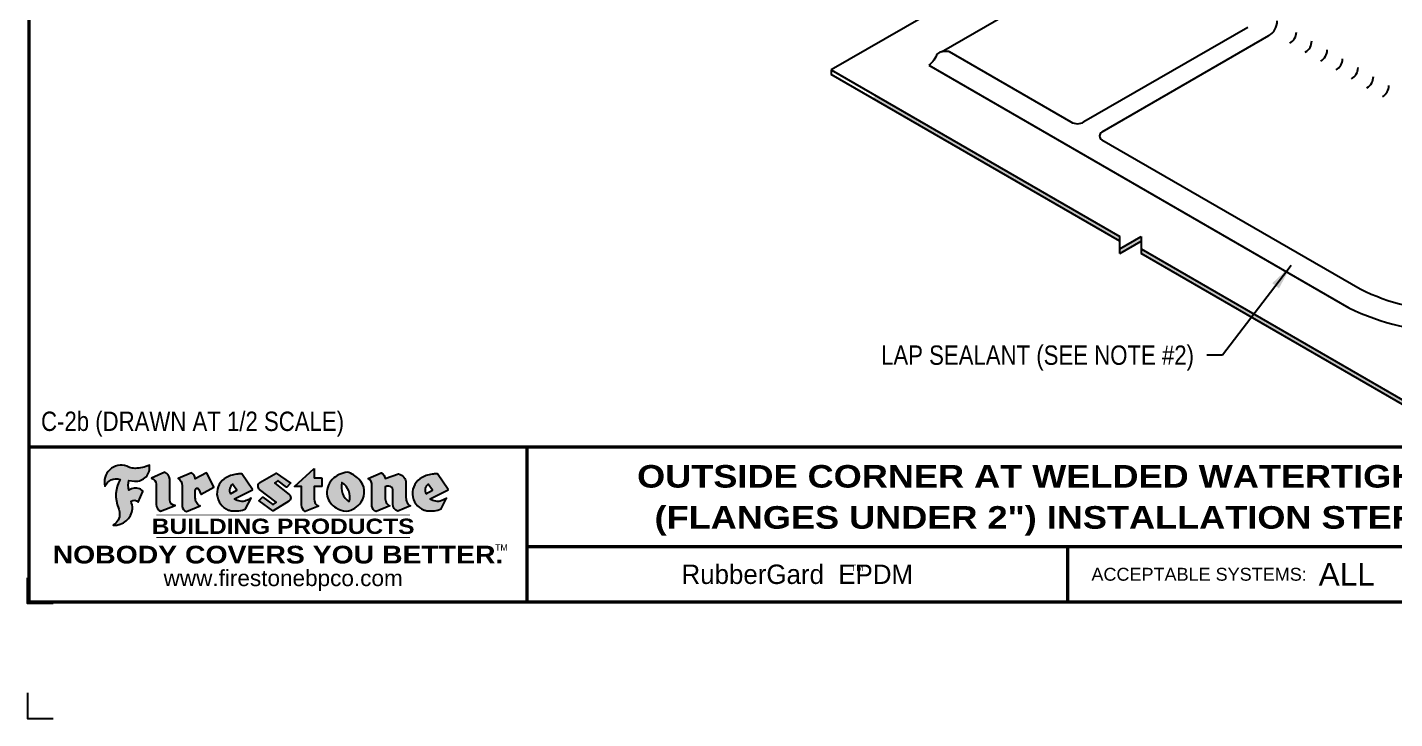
# Model space of a CAD drawing. Header units: inches. Extents: x 99.4 to 119.5, y -203.9 to -187.2.
# Drawn here: x 99.45 to 112.69, y -203.95 to -197.25 of the extents above; entities that cross this region are included whole.
import ezdxf
from ezdxf.enums import TextEntityAlignment as Align

# ---------------------------------------------------------------- set-up
doc = ezdxf.new("R2010")
doc.units = ezdxf.units.IN
doc.header["$MEASUREMENT"] = 0
doc.layers.get('0').update_dxf_attribs({"linetype": 'CONTINUOUS'})
doc.layers.get('DEFPOINTS').update_dxf_attribs({"linetype": 'CONTINUOUS'})
for name, color, linetype in [('FSBP-ANNO-NOTE', 7, 'CONTINUOUS'), ('FSBP-MEMBRANE', 7, 'CONTINUOUS'), ('FSBP-SEALANTS', 1, 'CONTINUOUS'), ('FSBP-TTLB', 7, 'CONTINUOUS'), ('FSBP-TTLB-BORDER', 7, 'CONTINUOUS'), ('FSBP-TTLB-TEXT', 7, 'CONTINUOUS')]:
    doc.layers.add(name, color=color, linetype=linetype)
doc.styles.add('FSBP_ARIAL', font='arial.ttf')
doc.styles.add('FSBP_ARIAL_BOLD', font='')
doc.styles.add('FSBP_ARIAL_NAR', font='ARIALN.TTF')
doc.styles.add('FSBP_BANKGOTHIC', font='bgothm.ttf')
doc.styles.get('FSBP_ARIAL_BOLD').set_extended_font_data('Arial Black')
doc.dimstyles.new('FSBP-LEADER', dxfattribs={"dimtxt": 0.1875, "dimasz": 0.25, "dimexe": 0.0625, "dimexo": 0.125, "dimgap": 0.125, "dimtad": 0, "dimtih": 1, "dimtoh": 1, "dimdec": 4, "dimzin": 0, "dimdsep": 46, "dimlunit": 4, "dimtxsty": 'FSBP_ARIAL_NAR', "dimcen": 0.09375, "dimclrd": 256, "dimclre": 256, "dimclrt": 256, "dimadec": 0, "dimazin": 0, "dimtfac": 1, "dimtdec": 4, "dimtofl": 0, "dimtmove": 0, "dimatfit": 3, "dimfxl": 0, "dimtolj": 1, "dimtzin": 0, "dimlwd": -1, "dimlwe": -1, "dimarcsym": 0})

# ---------------------------------------------------------------- blocks, each defined once
blk = doc.blocks.new('TTLB-EPDM_2')
at = {"layer": 'FSBP-TTLB-TEXT'}
h = blk.add_hatch(color=1, dxfattribs=at)
edge = h.paths.add_edge_path()
edge.add_arc((1.037309769669573, -0.1982514792917306), 0.1319107607348553, 264.0410451462098, 370.3106169565175)
edge.add_arc((1.027551646585694, 0.1214293576525799), 0.3273056962876235, 270.05058356628535, 295.23459397187514, ccw=False)
edge.add_arc((1.022801957313345, -0.06680179986895154), 0.1391656561713503, 249.3281275763668, 272.0749124149863, ccw=False)
edge.add_line((0.9736743133014443, -0.1970076156048179), (0.9474927838574558, -0.1852745150568325))
edge.add_arc((0.8939498971398288, -0.3394262635682071), 0.1631857907024099, 70.84590087378872, 194.3325259843273)
edge.add_arc((0.8444260109029493, -0.4259936440910768), 0.1179914261095279, 70.96950098067128, 156.9641407594482, ccw=False)
edge.add_arc((1.153141409296894, -0.4684497516079468), 0.3110405457095052, 150.3231137483159, 203.2084295854517)
edge.add_arc((0.7562495500622943, -0.6412608153899899), 0.1218587156617311, 0.8849157075190988, 24.34668939894999, ccw=False)
edge.add_arc((0.7493781665697374, -0.6475258110744375), 0.1289731377238325, -58.36655102076742, 3.6216782311386737, ccw=False)
edge.add_arc((0.8256699029544474, -0.5792158350996106), 0.1783301886510354, 267.2205474105585, 354.1381621173521)
edge.add_arc((0.7903121048625305, -0.6011409294291745), 0.212787892960859, 0.9996158580669322, 21.00503380861244)
edge.add_arc((1.01880712263941, -0.5666691048185161), 0.05136395668415847, 40.82117713173261, 125.52727787225791, ccw=False)
edge.add_line((1.057676976260041, -0.5330924682126437), (1.102776947655911, -0.4308018311949837))
edge.add_arc((1.040858222524664, -0.4699705673995949), 0.07326744446031509, 32.31675181867256, 66.31481236598174)
edge.add_arc((1.032262518825329, -0.5063316993097662), 0.1102246948011782, 69.8179132332389, 125.254734720681)
edge.add_arc((1.127708877207287, -0.368959353531244), 0.1659710644737306, 164.1569669952081, 196.5811013160487, ccw=False)
edge.add_line((0.9680425188342383, -0.3236487780942383), (1.023615334387159, -0.3294494641845773))
h = blk.add_hatch(color=1, dxfattribs=at)
edge = h.paths.add_edge_path()
edge.add_line((1.275239419159561, -0.6223407783464694), (1.415345367376062, -0.5660418822574371))
edge.add_arc((1.421019305783958, -0.5090099247487757), 0.05731350411836949, 181.9717871001989, 264.31851000495806, ccw=False)
edge.add_line((1.363739737527226, -0.5109819325197265), (1.363412352251203, -0.3102363679013962))
edge.add_arc((1.294263659668751, -0.3103491388303989), 0.06914878453844908, 0.0934405599591014, 72.42834396969012)
edge.add_line((1.315139561173908, -0.2444268274366692), (1.186839444240604, -0.3024209471341379))
edge.add_arc((1.175246268095289, -0.3585110609420917), 0.05727567197445628, -0.017399788185912257, 78.322067691347, ccw=False)
edge.add_line((1.232521937428658, -0.3585284546236807), (1.232574268422297, -0.555126496687123))
edge.add_arc((1.305699496415486, -0.5558575689677219), 0.07312888236350451, 179.4272023230205, 245.3845503102953)
h = blk.add_hatch(color=1, dxfattribs=at)
edge = h.paths.add_edge_path()
edge.add_line((1.792026821926584, -0.3839679064720229), (1.722158956877934, -0.2518542302253621))
edge.add_arc((1.720119655279638, -0.2529327078887852), 0.002306916790721817, 27.87197133405656, 117.3766794470751)
edge.add_line((1.719058846382097, -0.250884159729182), (1.610638460368705, -0.3070279753467702))
edge.add_arc((1.547088841662962, -0.3061026658494403), 0.06355635479880145, 359.165808011073, 425.8793658831422)
edge.add_line((1.573061729235633, -0.2480956029480268), (1.446879247402876, -0.3051325108639702))
edge.add_arc((1.407812067100189, -0.370357133046621), 0.07602957263902092, -3.441403975725109, 59.07992244284969, ccw=False)
edge.add_line((1.483704536400296, -0.3749210150788969), (1.483704536400296, -0.5723838140635706))
edge.add_arc((1.54053746518044, -0.568254406115083), 0.05698275005415228, 184.1557352478595, 255.3066498366543)
edge.add_line((1.526084036778343, -0.6233736605654059), (1.657291340682093, -0.570650514527486))
edge.add_arc((1.688298576827198, -0.5021390388423987), 0.0752015358480571, 207.5160880841914, 245.649226723163, ccw=False)
edge.add_arc((1.721050197024907, -0.4914488168456328), 0.1093332836229113, 179.4823365255141, 204.5537900001094, ccw=False)
edge.add_line((1.611721375809452, -0.4904610114968335), (1.611721375809452, -0.4126404716788983))
edge.add_arc((1.628589765097195, -0.414159299036043), 0.01693662875851176, 28.356188110622725, 174.8549701683585, ccw=False)
edge.add_arc((1.627340435522395, -0.4197189881350504), 0.02111886817708033, 22.216893572439517, 40.10213956426492, ccw=False)
edge.add_line((1.646891420738257, -0.4117336534413738), (1.666638796144639, -0.4549750258192233))
edge.add_arc((1.668737246926742, -0.4540167099035481), 0.002306916790685496, 204.545128184284, 299.6323508190091)
edge.add_line((1.669877862091766, -0.4560219186518992), (1.791128135493295, -0.3870515928837648))
edge.add_line((1.791128135493295, -0.3870515928837648), (1.792026821926584, -0.3839679064720229))
h = blk.add_hatch(color=1, dxfattribs=at)
h.paths.add_polyline_path([(2.063388732080512, -0.2583237030618903, 0.02524281661523788), (2.025024361750752, -0.2610532129309178, 0.1213611957758757), (1.901773912052249, -0.3008158885520373, 0.6151668103976068), (1.93274136141747, -0.6099060679591872, 0.05306812109568645), (1.967936229862175, -0.617865745600497, 0.1150932231766138), (2.099126721549737, -0.5994933789882708), (2.151195569562105, -0.4944891916583316, -0.08755405562188731), (2.104230609512001, -0.5187113292177372, -0.265591761123442), (1.992692314386659, -0.5010701623316862), (2.165347897647223, -0.4141184325909109, 0.4518949533370738), (2.166222728871162, -0.4107679608846269)])
h.paths.add_polyline_path([(2.014217313945437, -0.4188965037300676), (1.951113654018855, -0.4515330109460507, -0.3720533890450154), (1.973177450672722, -0.3607130665457561)], flags=16)
h = blk.add_hatch(color=1, dxfattribs=at)
edge = h.paths.add_edge_path()
edge.add_arc((2.260407392426802, -0.3775796671688782), 0.04152450223225729, 123.20805433950699, 232.2027298779723, ccw=False)
edge.add_line((2.237665217914071, -0.3428366421988329), (2.393535971665983, -0.2540943745380986))
edge.add_arc((2.394677353533142, -0.2560991469722482), 0.002306916790741334, 55.64644466176611, 119.65426054492559, ccw=False)
edge.add_line((2.395979141996861, -0.2541946229174954), (2.531809646140459, -0.3470380726374032))
edge.add_arc((2.530468902927946, -0.3489153772789875), 0.002306916790700397, -42.731101238422525, 54.4661353739603, ccw=False)
edge.add_line((2.532163440279987, -0.3504807552658491), (2.498457913851155, -0.3869673252714421))
edge.add_arc((2.496763376499139, -0.3854019472845934), 0.002306916790672934, 233.7527076894875, 317.26889876138785, ccw=False)
edge.add_line((2.495399362263356, -0.38726241234572), (2.413849913492982, -0.3274738082119626))
edge.add_arc((2.412485899257181, -0.3293342732731342), 0.002306916790720064, 53.75270768979358, 124.4135619297835)
edge.add_line((2.41118211687575, -0.3274311136421062), (2.382933981293377, -0.346782838468144))
edge.add_arc((2.38423776367478, -0.3486859980991606), 0.002306916790694898, 124.4135619293799, 231.8459020253626)
edge.add_line((2.382812599816248, -0.3505000469010184), (2.519899969301207, -0.4581994452042721))
edge.add_arc((2.494247019847682, -0.4908523236374461), 0.04152450223225742, -55.21225898295222, 51.84590202520428, ccw=False)
edge.add_line((2.517938320565804, -0.5249552055672808), (2.364434947484597, -0.6179520922513717))
edge.add_arc((2.36323960192349, -0.6159790200102006), 0.002306916790726996, 233.2955624372927, 301.20872157023314, ccw=False)
edge.add_line((2.361860787187538, -0.6178285429225383), (2.231266621301074, -0.5204709167214361))
edge.add_arc((2.232647938930649, -0.5186232623475259), 0.002306916790697672, 135.5134179846393, 233.21798691998708, ccw=False)
edge.add_line((2.231002150870836, -0.5170067083764565), (2.262839375599356, -0.4845937328397696))
edge.add_arc((2.264485163659225, -0.4862102868108537), 0.002306916790748497, 53.0352839999411, 135.513417985369, ccw=False)
edge.add_line((2.265872365996302, -0.4843670465239001), (2.361834678328762, -0.5565872257804898))
edge.add_arc((2.363221880665761, -0.5547439854936304), 0.002306916790627066, 233.0352840000685, 302.2362632414394)
edge.add_line((2.36445241715569, -0.5566953042850713), (2.39428499383348, -0.5378823484768844))
edge.add_arc((2.393054457343549, -0.5359310296853765), 0.002306916790685166, 302.2362632406177, 412.2027298768422)
edge.add_line((2.394468296066179, -0.5341081404551886), (2.234958295420142, -0.4103916733127022))
h = blk.add_hatch(color=1, dxfattribs=at)
edge = h.paths.add_edge_path()
edge.add_line((2.763460561272041, -0.2072496393923444), (2.763460561272041, -0.2969520779963801))
edge.add_arc((2.765767478062699, -0.2969520779963943), 0.00230691679065842, 179.9999999996471, 269.9999999996471)
edge.add_line((2.765767478062685, -0.2992589947870528), (2.835417693520355, -0.2992589947870528))
edge.add_arc((2.835417693520355, -0.3015659115777538), 0.002306916790701052, 0, 90, ccw=False)
edge.add_line((2.837724610311056, -0.3015659115777538), (2.837724610311056, -0.3790761307453892))
edge.add_arc((2.83541769352037, -0.3790761307453749), 0.002306916790686842, 269.99999999964706, 359.99999999964706, ccw=False)
edge.add_line((2.835417693520355, -0.3813830475360618), (2.765767478062685, -0.3813830475360618))
edge.add_arc((2.765767478062699, -0.3836899643267202), 0.00230691679065842, 90.00000000035294, 180.0000000003529)
edge.add_line((2.763460561272041, -0.3836899643267344), (2.763460561272041, -0.5033995910642801))
edge.add_arc((2.836735953378943, -0.5071368822038516), 0.07337063740681413, 177.0802527808789, 245.3249543133826)
edge.add_line((2.806105814540615, -0.5738080530967267), (2.674529557384915, -0.6226036013049594))
edge.add_arc((2.708610405062069, -0.564298408791804), 0.06753517344606039, 177.0345319916277, 239.6926428024901, ccw=False)
edge.add_line((2.641165668230087, -0.560804539009709), (2.641165668230087, -0.3836899643267344))
edge.add_arc((2.638858751439429, -0.3836899643267202), 0.00230691679065842, 359.9999999996471, 449.999999999647)
edge.add_line((2.638858751439443, -0.3813830475360618), (2.572857950769389, -0.3813830475360618))
edge.add_line((2.572857950769389, -0.3813830475360618), (2.763460561272041, -0.2072496393923444))
h = blk.add_hatch(color=1, dxfattribs=at)
edge = h.paths.add_edge_path(flags=16)
edge.add_arc((2.940363509127394, -0.4847985213681437), 0.1684614578629418, 344.5558804047865, 417.0140046669545)
edge.add_arc((3.194458079644619, -0.3883534532477785), 0.1684614578629414, 164.5558804047864, 237.0140046669546)
edge = h.paths.add_edge_path()
edge.add_arc((3.069375116502199, -0.4399344555144872), 0.1828726885096673, 136.0914512150047, 191.213418978326)
edge.add_arc((3.064939550433406, -0.4318234379590333), 0.1803148804748503, 194.0167254156723, 240.6663730831859)
edge.add_arc((3.098047041778981, -0.3845058757092554), 0.2378525180183701, 239.2975390661776, 264.2889872773176)
edge.add_arc((3.04884478212623, -0.4190232383793012), 0.203760689247156, 277.1986764832036, 326.503572961274)
edge.add_arc((3.077739326803546, -0.4341046616465112), 0.171374865791709, 325.3768876809902, 406.3828327799087)
edge.add_arc((3.011839488065919, -0.4896144380417797), 0.2571945645850002, 44.28462553519766, 73.82901434867304)
edge.add_arc((3.117152499586992, -0.4983433120546693), 0.2579560664039132, 97.50292863483666, 134.1039137579027)
h = blk.add_hatch(color=1, dxfattribs=at)
edge = h.paths.add_edge_path()
edge.add_line((3.322690228557462, -0.5721896537377091), (3.322690228557462, -0.3749210150788969))
edge.add_arc((3.246797759257384, -0.3703571330465745), 0.076029572638996, 356.5585960242387, 419.0799224428129)
edge.add_line((3.285864939560099, -0.3051325108639702), (3.412047421392799, -0.2480956029480268))
edge.add_arc((3.386074533820159, -0.3061026658494941), 0.06355635479883807, 0.3962622833877276, 65.87936588318718, ccw=False)
edge.add_line((3.449629368605429, -0.3056631084210863), (3.580526418688805, -0.2593848434574539))
edge.add_arc((3.555744121700958, -0.3530904070730321), 0.09692726601172152, 2.366977007666776, 75.18615851992018, ccw=False)
edge.add_line((3.652588689330287, -0.3490873311063041), (3.652588689330287, -0.4883770011386872))
edge.add_arc((3.761877549389556, -0.4914934052703811), 0.1093332836229047, 178.3666365323574, 204.5537900000422)
edge.add_arc((3.729125929191727, -0.5021836272670953), 0.07520153584796169, 207.5160880841711, 245.2240541443093)
edge.add_line((3.697611150971852, -0.5704631245385627), (3.572585913552643, -0.6207021253773775))
edge.add_arc((3.59534718600759, -0.5526356419907701), 0.07177131519198746, 180.3328587115751, 251.51018566665869, ccw=False)
edge.add_line((3.523577081955409, -0.5530525936986663), (3.523577081955409, -0.4153032515383615))
edge.add_arc((3.486319529276879, -0.4148773504126441), 0.0372599868942854, 359.3450650296066, 449.0500281941028)
edge.add_arc((3.482769874121713, -0.4419622099033496), 0.06447454900600783, 86.29402372314017, 119.8211331593848)
edge.add_line((3.450707067966732, -0.3860252459975726), (3.450707067966732, -0.4904610114968335))
edge.add_arc((3.560035889182251, -0.491448816845647), 0.1093332836229751, 179.4823365255069, 204.5537900001023)
edge.add_arc((3.527284268984408, -0.5021390388424952), 0.07520153584796385, 207.5160880841699, 245.6492267231416)
edge.add_line((3.496277032839316, -0.570650514527486), (3.365069728935509, -0.6233736605654059))
edge.add_arc((3.37950248606194, -0.5682868177318081), 0.05694615642555727, 183.9298782390169, 255.318496325343, ccw=False)
h = blk.add_hatch(color=1, dxfattribs=at)
h.paths.add_polyline_path([(3.957695472291277, -0.2583237030618903, 0.02524281661523822), (3.919331101961575, -0.2610532129309178, 0.1085638477195505), (3.807890832595604, -0.2939221658134414, 0.6425897848490651), (3.827048101628293, -0.6099060679591872, 0.05306812109569052), (3.862242970072884, -0.617865745600497, 0.1150932231766133), (3.993433461760503, -0.5994933789882708), (4.045502309772871, -0.4944891916583316, -0.08755405562189084), (3.998537349722767, -0.5187113292177372, -0.2655917611234366), (3.886999054597368, -0.5010701623316862), (4.059654637857989, -0.4141184325909109, 0.4518949533370731), (4.060529469081928, -0.4107679608846269)])
h.paths.add_polyline_path([(3.90852405415626, -0.4188965037300676), (3.845420394229677, -0.4515330109460507, -0.3720533890450147), (3.867484190883488, -0.3607130665457561)], flags=16)
at = {"layer": 'DEFPOINTS', "color": 1}
blk.add_lwpolyline([(0.234375, -1.515625), (-0.015625, -1.515625), (-0.015625, -1.265625)], dxfattribs=at)
at = {"layer": 'DEFPOINTS', "linetype": 'Continuous', "ltscale": 1.75}
blk.add_lwpolyline([(-0.015625, -2.380833333333342), (-0.015625, -2.630833333333342), (0.234375, -2.630833333333342)], dxfattribs=at)
at = {"layer": 'FSBP-TTLB', "const_width": 0.03125}
for points in [[(0, 0), (0, -1.5), (20, -1.5), (20, 0), (0, 0)], [(4.825208527206769, 0), (4.825208527206769, -0.9643749050531198)], [(4.825208527206769, -0.9643749050531198), (15.84028770518938, -0.9643749050531198)], [(4.825208527206769, -0.9643749050531198), (4.825208527206769, -1.5)]]:
    blk.add_lwpolyline(points, dxfattribs=at)
at = {"layer": 'FSBP-TTLB-BORDER', "const_width": 0.03125}
blk.add_lwpolyline([(20, 0), (20, 13), (0, 13), (0, 0)], dxfattribs=at)
at = {"layer": 'FSBP-TTLB-TEXT', "color": 1}
blk.add_line((0.7358432058323388, -0.379822754145593), (0.7358432058323388, -0.379822754145593), dxfattribs=at)
for points in [[(1.023615323725323, -0.3294494630716969, 0.5000510906601082), (1.167090420776901, -0.1746414942047778, -0.1103304102359608), (1.027840608309816, -0.2058762110801382, -0.09957876667165425), (0.9736743133014443, -0.1970076156048179), (0.9474927838574558, -0.1852745150568325, 0.5978159689075124), (0.7358432058323388, -0.379822754145593, -0.3938834584182213), (0.8828996422548698, -0.3144510229727047, 0.2349406564350952), (0.86727108227484, -0.5910237178633082, -0.1027304183841549), (0.8780937320133262, -0.6393788197974146, -0.2772692352614086), (0.8170223912655956, -0.7573362346216896, 0.3985429150902959), (1.003067614090241, -0.5974286950643517, 0.0875124847930418), (0.9889600163401155, -0.5248671157293501, -0.3874031597924062), (1.057676976260041, -0.5330924682126437), (1.102776947655911, -0.4308018311949837, 0.1494423498871741), (1.07029056398062, -0.4028746979725923, 0.2467195073738216), (0.9686394281704906, -0.4163228904100862, -0.1424285161541127), (0.9680425188342383, -0.3236487780942383), (1.023615334387159, -0.3294494641845773)], [(2.166222728871162, -0.4107679608846269), (2.063388732080512, -0.2583237030618903, 0.02524281661523788), (2.025024361750752, -0.2610532129309178, 0.1085638477195265), (1.913584092384895, -0.2939221658134414, 0.6425897848491228), (1.93274136141747, -0.6099060679591872, 0.05306812109568648), (1.967936229862175, -0.617865745600497, 0.1150932231766137), (2.099126721549737, -0.5994933789882708), (2.151195569562105, -0.4944891916583316, -0.0875540556218873), (2.104230609512001, -0.5187113292177372, -0.2655917611234418), (1.992692314386659, -0.5010701623316862), (2.165347897647223, -0.4141184325909109)], [(2.763460561272041, -0.2072496393923444), (2.763460561272041, -0.2969520779963801, 0.4142135623730958), (2.765767478062685, -0.2992589947870528), (2.835417693520355, -0.2992589947870528, -0.414213562373095), (2.837724610311056, -0.3015659115777538), (2.837724610311056, -0.3790761307453892, -0.4142135623730938), (2.835417693520355, -0.3813830475360618), (2.765767478062685, -0.3813830475360618, 0.4142135623730958), (2.763460561272041, -0.3836899643267344), (2.763460561272041, -0.5033995910642801, 0.3068985753588853), (2.806105814540615, -0.5738080530967267), (2.674529557384915, -0.6226036013049594, -0.2804194150632976), (2.641165668230087, -0.560804539009709), (2.641165668230087, -0.3836899643267344, 0.414213562373095), (2.638858751439443, -0.3813830475360618), (2.572857950769389, -0.3813830475360618), (2.763460561272041, -0.2072496393923444)], [(4.060529469081928, -0.4107679608846269), (3.957695472291277, -0.2583237030618903, 0.02524281661523788), (3.919331101961575, -0.2610532129309178, 0.1085638477195265), (3.807890832595604, -0.2939221658134414, 0.6425897848491228), (3.827048101628293, -0.6099060679591872, 0.05306812109568648), (3.862242970072884, -0.617865745600497, 0.1150932231766137), (3.993433461760503, -0.5994933789882708), (4.045502309772871, -0.4944891916583316, -0.0875540556218873), (3.998537349722767, -0.5187113292177372, -0.2655917611234418), (3.886999054597368, -0.5010701623316862), (4.059654637857989, -0.4141184325909109)], [(4.059654637857989, -0.4141184325909109, 0.4518949533370731), (4.060529469081928, -0.4107679608846269, 0.4518949533370731)]]:
    blk.add_lwpolyline(points, format="xyb", dxfattribs=at)
for points in [[(1.275239419159561, -0.6223407783464694), (1.415345367376062, -0.5660418822574371, -0.3756100036733062), (1.363739737527226, -0.5109819325197265), (1.363412352251203, -0.3102363679013962, 0.3265360292958048), (1.315139561173908, -0.2444268274366692), (1.186839444240604, -0.3024209471341379, -0.3557863980845349), (1.232521937428658, -0.3585284546236807), (1.232574268422297, -0.555126496687123, 0.2960110723418457)], [(1.792026821926584, -0.3839679064720229), (1.722158956877934, -0.2518542302253621, 0.4116839150163434), (1.719058846382097, -0.250884159729182), (1.610638460368705, -0.3070279753467702, 0.2996033003794034), (1.573061729235633, -0.2480956029480268), (1.446879247402876, -0.3051325108639702, -0.2797757560995365), (1.483704536400296, -0.3749210150788969), (1.483704536400296, -0.5723838140635706, 0.320828638474519), (1.526084036778343, -0.6233736605654059), (1.657291340682093, -0.570650514527486, -0.1679398621276611), (1.621603752698661, -0.5368819723450571, -0.1098333365370753), (1.611721375809452, -0.4904610114968335), (1.611721375809452, -0.4126404716788983, -0.743334502655012), (1.64349420176768, -0.4061152228778298, -0.07819791644735608), (1.646891420738257, -0.4117336534413738), (1.666638796144639, -0.4549750258192233, 0.4404648714563479), (1.669877862091766, -0.4560219186518992), (1.791128135493295, -0.3870515928837648)], [(2.234958295420142, -0.4103916733127022, -0.5150044486718882), (2.237665217914071, -0.3428366421988329), (2.393535971665983, -0.2540943745380986, -0.2867822934100265), (2.395979141996861, -0.2541946229174954), (2.531809646140459, -0.3470380726374032, -0.4515027974650387), (2.532163440279987, -0.3504807552658491), (2.498457913851155, -0.3869673252714421, -0.3814439164929681), (2.495399362263356, -0.38726241234572), (2.413849913492982, -0.3274738082119626, 0.3184718635035665), (2.41118211687575, -0.3274311136421062), (2.382933981293377, -0.346782838468144, 0.5064094529656681), (2.382812599816248, -0.3505000469010184), (2.519899969301207, -0.4581994452042721, -0.5043597839115849), (2.517938320565804, -0.5249552055672808), (2.364434947484597, -0.6179520922513717, -0.3053163970316367), (2.361860787187538, -0.6178285429225383), (2.231266621301074, -0.5204709167214361, -0.4541703869768119), (2.231002150870836, -0.5170067083764565), (2.262839375599356, -0.4845937328397696, -0.3762644290664977), (2.265872365996302, -0.4843670465239001), (2.361834678328762, -0.5565872257804898, 0.3114700032088108), (2.36445241715569, -0.5566953042850713), (2.39428499383348, -0.5378823484768844, 0.520381097387146), (2.394468296066179, -0.5341081404551886)], [(2.937624918725987, -0.3131105398334029, 0.2452625673097023), (2.889993533867141, -0.4754966266250307, 0.2064059665179019), (2.976604338974084, -0.5890186876871866, 0.1094800500670344), (3.074378098474654, -0.6211778035979165, 0.2185147641853038), (3.218764944843201, -0.5314757029352819, 0.3689489483072479), (3.195959963110113, -0.3100352223135445, 0.1296305888694145), (3.0834694040758, -0.242595816912754, 0.1610736375384317)], [(3.322690228557462, -0.5721896537377091), (3.322690228557462, -0.3749210150788969, 0.2797757560995341), (3.285864939560099, -0.3051325108639702), (3.412047421392799, -0.2480956029480268, -0.2937618496109166), (3.449629368605429, -0.3056631084210863), (3.580526418688805, -0.2593848434574539, -0.3288760160581939), (3.652588689330287, -0.3490873311063041), (3.652588689330287, -0.4883770011386872, 0.114762897203527), (3.662431105063263, -0.536926560769686, 0.166032965990522), (3.697611150971852, -0.5704631245385627), (3.572585913552643, -0.6207021253773775, -0.3209557512194564), (3.523577081955409, -0.5530525936986663), (3.523577081955409, -0.4153032515383615, 0.4127061514896111), (3.48693727661589, -0.3776224848030694, 0.1473421876160361), (3.450707067966732, -0.3860252459975726), (3.450707067966732, -0.4904610114968335, 0.1098333365370753), (3.460589444855941, -0.5368819723450855, 0.1679398621276611), (3.496277032839316, -0.570650514527486), (3.365069728935509, -0.6233736605654059, -0.3219729545308964), (3.322690228557462, -0.5721896537377091, 29.1476284739)], [(1.951113654018855, -0.4515330109460507), (2.014217313945437, -0.4188965037300676), (1.973177450672722, -0.3607130665457561, 0.3720533890450154)], [(3.10274193015772, -0.5296595419651595, 0.3271311138286319), (3.032079658614293, -0.3434924326507627, 0.3271311138286322)], [(3.845420394229677, -0.4515330109460507), (3.90852405415626, -0.4188965037300676), (3.867484190883488, -0.3607130665457561, 0.3720533890450154)]]:
    blk.add_lwpolyline(points, format="xyb", close=True, dxfattribs=at)
at = {"layer": 'FSBP-TTLB-TEXT'}
for points, const_width in [([(1.233926579809207, -0.6584455781731435), (3.691229482685259, -0.6584455781731577)], 0.0078125), ([(1.233926579809207, -0.8761560960495984), (3.691229482685259, -0.8761560960495842)], 0.0078125), ([(10.06152282927678, -0.9643749050531198), (10.06152282927678, -1.5)], 0.03125)]:
    blk.add_lwpolyline(points, dxfattribs=dict(at, const_width=const_width))
at = {"layer": 'FSBP-TTLB-TEXT', "color": 1}
for centre, start, end in [((1.789987520328282, -0.3850463841354355), 299.6323508193319, 27.87197133380463), ((2.164310260790558, -0.412058050385383), 296.7304547840455, 34.00233684987403)]:
    blk.add_arc(centre, 0.00230691679068068, start, end, dxfattribs=at)
at = {"layer": 'FSBP-TTLB-TEXT', "lineweight": 18, "style": 'FSBP_ARIAL_BOLD'}
blk.add_text('BUILDING PRODUCTS', height=0.1484375, dxfattribs=at).set_placement((2.462578031247233, -0.7673008371113639), align=Align.MIDDLE_CENTER)
at = {"layer": 'FSBP-TTLB-TEXT', "color": 1}
for s, height, style, p in [('NOBODY COVERS YOU BETTER.', 0.171875, 'FSBP_ARIAL_BOLD', (2.412604263603384, -1.041650450587369)), ('TM', 0.0625, 'FSBP_BANKGOTHIC', (4.576671173373001, -0.9725745042934193))]:
    blk.add_text(s, height=height, dxfattribs=dict(at, style=style)).set_placement(p, align=Align.MIDDLE_CENTER)
at = {"layer": 'FSBP-TTLB-TEXT'}
for s, height, style, p in [('www.firestonebpco.com', 0.15625, 'FSBP_ARIAL', (2.462578031247233, -1.268657306740124)), ('RubberGard  EPDM', 0.1875, 'FSBP_BANKGOTHIC', (7.443365678241776, -1.23218745252656)), ('TM', 0.0625, 'FSBP_BANKGOTHIC', (8.023397742165457, -1.169706269210366))]:
    blk.add_text(s, height=height, dxfattribs=dict(at, style=style)).set_placement(p, align=Align.MIDDLE_CENTER)
at = {"layer": 'FSBP-TTLB-TEXT', "style": 'FSBP_ARIAL'}
blk.add_text('ACCEPTABLE SYSTEMS:', height=0.125, dxfattribs=at).set_placement((10.29281281591562, -1.23218745252656), align=Align.MIDDLE_LEFT)
at = {"layer": 'FSBP-TTLB-TEXT'}
for tag, height, style, p in [('MAXIMUM_WARRANTY', 0.1875, 'FSBP_ARIAL_BOLD', (18.03987100774941, 0.2240244307510579)), ('ACCPT_SYSTEMS', 0.21875, 'FSBP_ARIAL', (12.49438170418193, -1.23218745252656))]:
    blk.add_attdef(tag, text='', height=height, dxfattribs=dict(at, style=style)).set_placement(p, align=Align.MIDDLE_LEFT)
for tag, height, style, p in [('DETAIL_DESCP_LINE_1', 0.21875, 'FSBP_ARIAL_BOLD', (10.33118450231211, -0.2831249841755152)), ('DETAIL_DESCP_LINE_2', 0.21875, 'FSBP_ARIAL_BOLD', (10.33118450231211, -0.6812499208775904)), ('ISSUE_REV_DATE', 0.21875, 'FSBP_ARIAL', (16.84069633627263, -0.7282559425942452)), ('DETAIL_NUMBER', 0.4375, 'FSBP_ARIAL', (18.91941590748775, -0.8931630692489421))]:
    blk.add_attdef(tag, text='', height=height, dxfattribs=dict(at, style=style)).set_placement(p, align=Align.MIDDLE_CENTER)

msp = doc.modelspace()

# ---------------------------------------------------------------- hatches: boundary and pattern name
at = {"layer": 'FSBP-MEMBRANE'}
h = msp.add_hatch(color=256, dxfattribs=at)
h.paths.add_polyline_path([(107.6678812906957, -197.9122872395963), (107.6289101475254, -197.9347872395963), (108.9419242360992, -198.6928562770842), (108.9808953792695, -198.6703562770842)])
h.paths.add_polyline_path([(110.0295760270982, -199.320812331402), (110.0295760270981, -199.275812331402), (108.9808953792695, -198.6703562770842), (108.9419242360992, -198.6928562770842)])
h.paths.add_polyline_path([(110.0295760270982, -199.3952170420459), (110.0295760270982, -199.440217042046), (110.2363910525966, -199.320812331402), (110.2363910525966, -199.275812331402)])
h.paths.add_polyline_path([(110.2363910525965, -199.3952170420459), (110.2363910525965, -199.4402170420459), (113.1795048711639, -201.1394245974515), (113.1795048711639, -201.0944245974515)])
h.paths.add_polyline_path([(113.1795048711639, -201.0944245974515), (113.1795048711639, -201.1394245974514), (116.4492180857822, -199.2516547928188), (116.4492180857822, -199.2066547928188)])
h.paths.add_polyline_path([(116.4492180857822, -199.0872500821748), (116.4492180857822, -199.1322500821749), (116.6560331112806, -199.2516547928188), (116.6560331112806, -199.2066547928187)])
h.paths.add_polyline_path([(117.5133324735854, -198.637288064572), (117.4743613304151, -198.6147880645721), (116.6560331112806, -199.0872500821748), (116.6560331112806, -199.1322500821748)])
h.paths.add_polyline_path([(118.9119571013588, -197.8297917592317), (118.8729859581886, -197.8072917592318), (117.4743613304151, -198.6147880645721), (117.5133324735854, -198.637288064572)])
h.paths.add_polyline_path([(119.0894923091346, -197.7272917592318), (119.0894923091346, -197.6822917592319), (118.8729859581886, -197.8072917592318), (118.9119571013588, -197.8297917592318)])

# ---------------------------------------------------------------- linework, layer by layer
for p, q in [((108.9132748798709, -196.693258915639), (107.2348685888035, -197.6622872395963)), ((108.3015362311522, -197.4864463891504), (109.2894169350203, -196.9160931988449)), ((107.2348685888035, -197.6622872395963), (110.0295760270981, -199.275812331402)), ((107.2348685888035, -197.6622872395963), (107.2348685888034, -197.7072872395963)), ((110.0295760270981, -199.320812331402), (107.2348685888034, -197.7072872395963)), ((110.0295760270982, -199.3952170420459), (110.2363910525966, -199.275812331402)), ((110.0295760270982, -199.4402170420459), (110.0295760270981, -199.275812331402)), ((110.0295760270982, -199.4402170420459), (110.2363910525966, -199.320812331402)), ((110.2363910525966, -199.275812331402), (110.2363910525965, -199.440217042046)), ((110.2363910525965, -199.3952170420459), (113.1795048711639, -201.0944245974515)), ((113.1795048711639, -201.1394245974515), (110.2363910525965, -199.4402170420459))]:
    msp.add_line(p, q, dxfattribs=at)
for centre in [(111.6155437025706, -197.2945341603977), (111.764917644645, -197.3807752460643), (111.9142915867194, -197.4670163317309), (112.0636655287938, -197.5532574173975), (112.2130394708682, -197.6394985030641), (112.3624134129426, -197.7257395887306), (112.511787355017, -197.8119806743972)]:
    msp.add_arc(centre, 0.125, 299.9999999999998, 7.016477563892661e-15, dxfattribs=at)
at = {"layer": 'FSBP-SEALANTS'}
for p, q in [((111.2697742113983, -197.2491238822139), (109.6823982629643, -198.16559581265)), ((111.471933721571, -197.3319022052905), (109.855166150133, -198.2653433978773)), ((108.3765994764265, -197.4838613144468), (109.5573982629643, -198.16559581265)), ((108.1802280548361, -197.6164836974014), (112.2501171458896, -199.9662352596931)), ((109.855166150133, -198.337512181526), (112.3592341609799, -199.7832365216576))]:
    msp.add_line(p, q, dxfattribs=at)
for centre, radius, start, end in [((111.3886003882376, -197.1875646379931), 0.1666666666666667, 299.9999999999999, 0), ((109.6198982629643, -198.0573426371769), 0.125, 240.000000000001, 299.9999999999999), ((109.8759994834663, -198.3014277897016), 0.04166666666666666, 119.9999999999999, 239.999999999999), ((113.2483551678333, -198.0164955344353), 1.977854868477287, 243.2859508696844, 296.7140491303156), ((113.2483551678333, -197.9292576022922), 2.268426133953818, 243.8924475902629, 296.1075524097371)]:
    msp.add_arc(centre, radius, start, end, dxfattribs=at)
msp.add_spline([(108.3765994764265, -197.4838613144468), (108.2658399256046, -197.5045542689334), (108.2302728829121, -197.5664388693254), (108.1802280548361, -197.6164836974014)], degree=3, dxfattribs=at)

# ---------------------------------------------------------------- block references
at = {"ltscale": 1.75}
ref = msp.add_blockref('TTLB-EPDM_2', (99.46270113045512, -201.3155095565148), dxfattribs=at)
ref.add_attrib('DETAIL_DESCP_LINE_1', 'OUTSIDE CORNER AT WELDED WATERTIGHT CURB', dxfattribs={"layer": 'FSBP-TTLB-TEXT', "height": 0.21875, "style": 'FSBP_ARIAL_BOLD'}).set_placement((109.7938856327672, -201.5986345406903), align=Align.MIDDLE_CENTER)
ref.add_attrib('DETAIL_DESCP_LINE_2', '(FLANGES UNDER 2") INSTALLATION STEPS 3 & 4', dxfattribs={"layer": 'FSBP-TTLB-TEXT', "height": 0.21875, "style": 'FSBP_ARIAL_BOLD'}).set_placement((109.7938856327672, -201.9967594773924), align=Align.MIDDLE_CENTER)
ref.add_attrib('ACCPT_SYSTEMS', 'ALL', dxfattribs={"layer": 'FSBP-TTLB-TEXT', "height": 0.21875, "style": 'FSBP_ARIAL'}).set_placement((111.957082834637, -202.5476970090414), align=Align.MIDDLE_LEFT)

# ---------------------------------------------------------------- texts
at = {"layer": 'DEFPOINTS', "style": 'FSBP_ARIAL_NAR'}
msp.add_text('C-2b (DRAWN AT 1/2 SCALE)', height=0.1875, dxfattribs=at).set_placement((99.5798584845295, -201.0655095565147), align=Align.MIDDLE_LEFT)
at = {"layer": 'FSBP-ANNO-NOTE', "style": 'FSBP_ARIAL_NAR'}
msp.add_text('LAP SEALANT (SEE NOTE #2)', height=0.1875, dxfattribs=at).set_placement((110.7490881910312, -200.4246991592154), align=Align.MIDDLE_RIGHT)

# ---------------------------------------------------------------- leaders
at = {"layer": 'FSBP-ANNO-NOTE'}
msp.add_leader([(111.6919308557542, -199.5552162853594), (111.0244640941535, -200.4246991592154), (110.8740881910312, -200.4246991592154)], dimstyle='FSBP-LEADER', dxfattribs=at)

doc.saveas('drawing.dxf')
